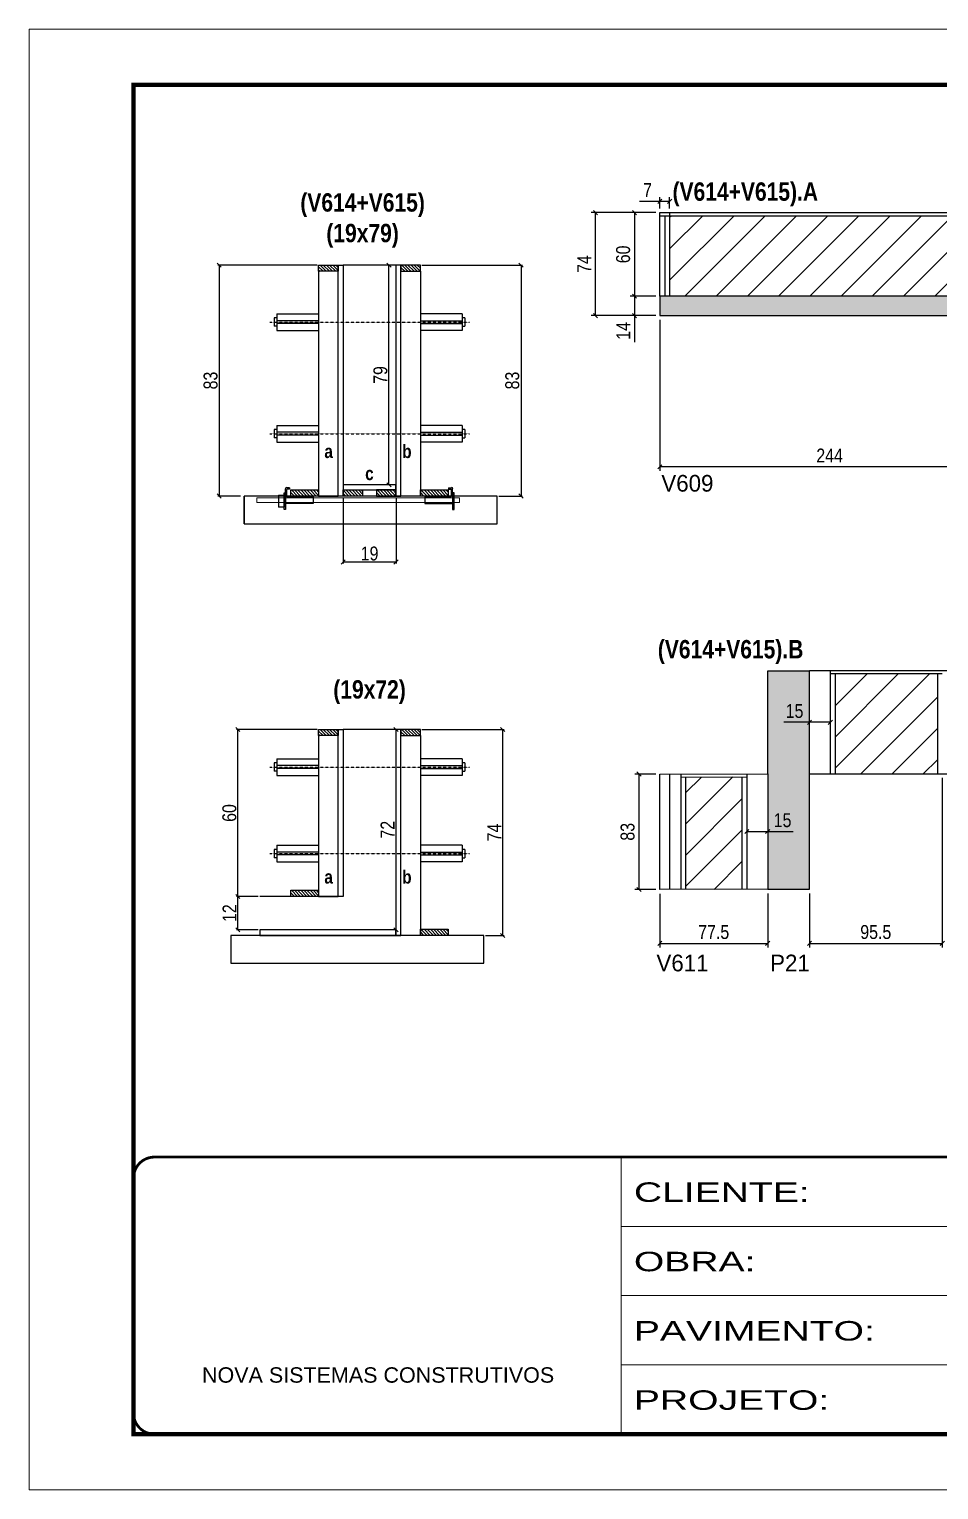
# Model space of a CAD drawing. Extents: x 13154 to 22413, y 1253 to 30260.
# Drawn here: x 17923 to 18577, y 24225 to 25275 of the extents above; entities that cross this region are included whole.
import ezdxf

# ---------------------------------------------------------------- set-up
doc = ezdxf.new("R2010")
doc.units = 0
for name, pattern in [('CONTINUO', [0]), ('DASHED', [0.75, 0.5, -0.25]), ('HIDDEN', [0.375, 0.25, -0.125])]:
    doc.linetypes.add(name, pattern=pattern)
for name, color, linetype in [('5', 5, 'Continuous'), ('barrote', 251, 'Continuous'), ('COTA', 241, 'Continuous'), ('detalhes', 4, 'Continuous'), ('NOMENCLATURA', 7, 'Continuous'), ('Painéis', 200, 'Continuous'), ('presilha', 1, 'Continuous'), ('SARR_2.2x10', 60, 'Continuous'), ('SARR_2.2x7', 40, 'Continuous'), ('SARR_3.5x7', 81, 'Continuous'), ('TENSOR', 3, 'Continuous')]:
    doc.layers.add(name, color=color, linetype=linetype)
for name, color, linetype, lineweight in [('CONCRETO', 251, 'Continuous', 25), ('Folhas', 255, 'Continuous', 9), ('Hachura', 251, 'Continuous', 9), ('SARRAFO DE PRESSAO', 251, 'DASHED', 9), ('SCO-___-LAJ', 2, 'Continuous', 0)]:
    doc.layers.add(name, color=color, linetype=linetype, lineweight=lineweight)
doc.styles.add('ARIAL', font='arial.ttf')
doc.styles.add('COTA TECNICA', font='techl___.ttf', dxfattribs={"height": 10})
doc.styles.add('COTA TECNICA 2X', font='techl___.ttf', dxfattribs={"height": 10})
doc.styles.add('ROMAS860', font='ROMAS860.SHX')
doc.styles.add('TECNICA', font='techb___.ttf', dxfattribs={"height": 10})
doc.styles.add('Tecnologia', font='')
doc.styles.get('Tecnologia').set_extended_font_data('Forgotten Futurist')
doc.dimstyles.new('PAINEL', dxfattribs={"dimtxt": 10, "dimasz": 3, "dimexe": 3, "dimexo": 3, "dimgap": 3, "dimtad": 1, "dimdec": 1, "dimzin": 12, "dimdsep": 46, "dimtxsty": 'COTA TECNICA', "dimblk1": 'OBLIQUE', "dimblk2": 'OBLIQUE', "dimsah": 1, "dimcen": 0.9, "dimclrd": 4, "dimclre": 4, "dimclrt": 240, "dimadec": 1, "dimazin": 3, "dimtfac": 1, "dimtdec": 1, "dimtmove": 0, "dimatfit": 3, "dimfxl": 1, "dimtolj": 1, "dimtzin": 12, "dimarcsym": 0})
doc.dimstyles.new('SECAO', dxfattribs={"dimscale": 0.333333, "dimtxt": 5, "dimasz": 9, "dimexe": 3, "dimexo": 3, "dimgap": 3, "dimtad": 1, "dimdec": 1, "dimlfac": 0.5, "dimzin": 12, "dimdsep": 46, "dimtxsty": 'COTA TECNICA 2X', "dimblk1": 'OBLIQUE', "dimblk2": 'OBLIQUE', "dimsah": 1, "dimcen": 0.9, "dimclrd": 4, "dimclre": 4, "dimclrt": 240, "dimadec": 1, "dimazin": 3, "dimtfac": 1, "dimtdec": 1, "dimtmove": 0, "dimatfit": 3, "dimfxl": 1, "dimtolj": 1, "dimtzin": 12, "dimarcsym": 0})
pattern_1 = [(135, (51384.0899, -98572.916), (-1.122532015, -1.122532015), [])]
pattern_2 = [(50, (-33.61, 0), (5.4655401, -0.47817257), [0.5715, -6.2865]), (355, (-33.61, 0), (-1.0573026, 5.7317054), [0.4572, -5.0292175]), (100.451445, (-33.1546, -0.04), (4.4082374, 5.2535326), [0.4857003, -5.3427073]), (46.1842, (-33.61, 1.524), (8.1323712, -1.2612698), [0.85725, -9.42975]), (96.635558, (-32.932, 1.419), (7.122124, 7.4227837), [0.7285507, -8.0140682]), (351.18415, (-33.61, 1.524), (7.122124, 7.4227837), [0.685799, -7.543792]), (21, (-32.848, 1.143), (4.54843174, -3.06795595), [0.5715, -6.2865]), (326, (-32.848, 1.143), (1.8540609, 5.525639), [0.4572, -5.0292]), (71.451445, (-32.469, 0.8873), (6.4024926, 2.4576831), [0.4857003, -5.3426981]), (37.5, (-33.61, 0), (0.0926581, 2.53665117), [0, -4.96824, 0, -5.1054, 0, -5.04825]), (7.5, (-33.61, 0), (2.00458988, 3.00541724), [0, -2.91084, 0, -4.85394, 0, -1.92405]), (327.5, (-35.3093, 0), (4.06771786, -0.17186232), [0, -1.905, 0, -5.9436, 0, -7.8867]), (317.5, (-36.0713, 0), (4.44387544, 0.76279473), [0, -2.4765, 0, -3.94716, 0, -5.6007])]

# ---------------------------------------------------------------- blocks, each defined once
blk = doc.blocks.new('9999999999')
at = {"color": 30, "linetype": 'CONTINUO'}
for p, q in [((98564.6, 34230.2), (98564.6, 34429.4)), ((98564.6, 34379.6), (99584, 34379.6)), ((98564.6, 34329.8), (99488, 34329.8)), ((98564.6, 34280), (99488, 34280))]:
    blk.add_line(p, q, dxfattribs=at)
at = {"color": 30, "linetype": 'CONTINUO', "const_width": 2}
blk.add_lwpolyline([(99584, 34230.2), (99584, 34414.4, 0.414214), (99569, 34429.4), (98229, 34429.4, 0.414214), (98214, 34414.4), (98214, 34245.2, 0.414214), (98229, 34230.2), (99584, 34230.2)], format="xyb", dxfattribs=at)
at = {"layer": 'Folhas'}
blk.add_lwpolyline([(98139, 34190.2), (99624, 34190.2), (99624, 35240.2), (98139, 35240.2)], close=True, dxfattribs=at)
at = {"layer": 'Folhas', "color": 30, "const_width": 3}
blk.add_lwpolyline([(98214, 34230.2), (99584, 34230.2), (99584, 35200.2), (98214, 35200.2)], close=True, dxfattribs=at)
at = {"color": 7, "linetype": 'Continuous', "ltscale": 5, "style": 'ARIAL'}
blk.add_text('NOVA SISTEMAS CONSTRUTIVOS', height=11.059, dxfattribs=at).set_placement((98263.2, 34267.2))
at = {"layer": 'Folhas', "color": 7, "style": 'Tecnologia', "width": 1.5}
for s, p in [('CLIENTE:', (98573.7, 34397.2)), ('OBRA:', (98573.7, 34347.3)), ('PAVIMENTO:', (98573.7, 34297.5)), ('PROJETO:', (98573.7, 34247.7))]:
    blk.add_text(s, height=14, dxfattribs=at).set_placement(p)
blk = doc.blocks.new('_Oblique')
at = {"color": 0, "linetype": 'ByBlock', "lineweight": -2}
blk.add_line((-0.5, -0.5), (0.5, 0.5), dxfattribs=at)
blk = doc.blocks.new('*D445')
at = {"layer": 'COTA', "color": 4, "lineweight": -2, "transparency": 16777216}
for p, q in [((18148.6, 24938.3), (18148.6, 24890.8)), ((18186.6, 24938.3), (18186.6, 24890.8)), ((18186.6, 24891.8), (18148.6, 24891.8))]:
    blk.add_line(p, q, dxfattribs=at)
at = {"layer": 'Defpoints', "color": 0, "transparency": 16777216}
for p in [(18148.6, 24939.3), (18186.6, 24939.3), (18148.6, 24891.8)]:
    blk.add_point(p, dxfattribs=at)
at = {"layer": 'COTA', "color": 4, "lineweight": -2, "transparency": 16777216, "xscale": 3, "yscale": 3, "zscale": 3, "rotation": 180}
blk.add_blockref('_Oblique', (18148.6, 24891.8), dxfattribs=at)
at = {"layer": 'COTA', "color": 4, "lineweight": -2, "transparency": 16777216, "xscale": 3, "yscale": 3, "zscale": 3}
blk.add_blockref('_Oblique', (18186.6, 24891.8), dxfattribs=at)
at = {"layer": 'COTA', "color": 240, "transparency": 16777216, "insert": (18167.6, 24897.9), "char_height": 10, "attachment_point": 5, "style": 'COTA TECNICA 2X'}
blk.add_mtext('\\A1;19', dxfattribs=at)
blk = doc.blocks.new('PRESILHA METÁLICA 1')
at = {"layer": 'presilha'}
for p, q in [((7.5, 10.6), (7.5, 19.9)), ((12, 21), (8.6, 21)), ((9, 11.6), (9, 18.9)), ((12, 19.5), (9.6, 19.5)), ((12, 21), (12, 19.5)), ((0, 13), (6, 13)), ((0, 13), (0, 0)), ((6, 0), (0, 0)), ((6, 15.5), (7.5, 15.5)), ((6, -2.5), (6, 15.5)), ((6, 13), (6, 0)), ((7.5, 15.5), (7.5, -2.5)), ((37.5, 4.1), (7.5, 4.1)), ((37.5, 11), (9.6, 11)), ((37.5, 11), (37.5, 4.1)), ((7.5, -2.5), (6, -2.5))]:
    blk.add_line(p, q, dxfattribs=at)
for centre, radius, start, end in [((8.6, 19.9), 1.14, 90, 180), ((9.6, 18.9), 0.57, 90, 180), ((9.6, 11.6), 0.57, 180, 270)]:
    blk.add_arc(centre, radius, start, end, dxfattribs=at)
blk = doc.blocks.new('PRESILHA METÁLICA 2')
at = {"layer": 'presilha'}
for p, q in [((-5.2, 23.5), (-5.2, 22)), ((-5.2, 23.5), (-1.9, 23.5)), ((-5.2, 22), (-2.8, 22)), ((-2.2, 14.1), (-2.2, 21.4)), ((0.8, 18), (-0.8, 18)), ((-0.8, 18), (-0.8, 0)), ((-0.8, 14.6), (-0.8, 22.4)), ((0.8, 0), (0.8, 18)), ((-30.8, 13.5), (-30.8, 6.6)), ((-30.8, 13.5), (-2.8, 13.5)), ((-30.8, 6.6), (-0.8, 6.6)), ((-0.8, 0), (0.8, 0))]:
    blk.add_line(p, q, dxfattribs=at)
for centre, radius, start, end in [((-2.8, 21.4), 0.57, 0, 90), ((-1.9, 22.4), 1.14, 0, 90), ((-2.8, 14.1), 0.57, 270, 0)]:
    blk.add_arc(centre, radius, start, end, dxfattribs=at)
blk = doc.blocks.new('*D446')
at = {"layer": 'COTA', "color": 4, "lineweight": -2, "transparency": 16777216}
for p, q in [((18130, 25105.3), (18058.5, 25105.3)), ((18059.5, 25105.3), (18059.5, 24939.3)), ((18074.7, 24939.3), (18058.5, 24939.3))]:
    blk.add_line(p, q, dxfattribs=at)
at = {"layer": 'Defpoints', "color": 0, "transparency": 16777216}
for p in [(18131, 25105.3), (18059.5, 24939.3), (18075.7, 24939.3)]:
    blk.add_point(p, dxfattribs=at)
at = {"layer": 'COTA', "color": 4, "lineweight": -2, "transparency": 16777216, "xscale": 3, "yscale": 3, "zscale": 3}
for p, rotation in [((18059.5, 25105.3), 90), ((18059.5, 24939.3), 270)]:
    blk.add_blockref('_Oblique', p, dxfattribs=dict(at, rotation=rotation))
at = {"layer": 'COTA', "color": 240, "transparency": 16777216, "insert": (18053.3, 25022.3), "char_height": 10, "attachment_point": 5, "rotation": 90, "style": 'COTA TECNICA 2X'}
blk.add_mtext('\\A1;83', dxfattribs=at)
blk = doc.blocks.new('*D447')
at = {"layer": 'COTA', "color": 4, "lineweight": -2, "transparency": 16777216}
for p, q in [((18205.2, 25105.3), (18277.5, 25105.3)), ((18276.5, 25105.3), (18276.5, 24939.3)), ((18260.4, 24939.3), (18277.5, 24939.3))]:
    blk.add_line(p, q, dxfattribs=at)
at = {"layer": 'Defpoints', "color": 0, "transparency": 16777216}
for p in [(18204.2, 25105.3), (18259.4, 24939.3), (18276.5, 24939.3)]:
    blk.add_point(p, dxfattribs=at)
at = {"layer": 'COTA', "color": 4, "lineweight": -2, "transparency": 16777216, "xscale": 3, "yscale": 3, "zscale": 3}
for p, rotation in [((18276.5, 25105.3), 90), ((18276.5, 24939.3), 270)]:
    blk.add_blockref('_Oblique', p, dxfattribs=dict(at, rotation=rotation))
at = {"layer": 'COTA', "color": 240, "transparency": 16777216, "insert": (18270.2, 25022.3), "char_height": 10, "attachment_point": 5, "rotation": 90, "style": 'COTA TECNICA 2X'}
blk.add_mtext('\\A1;83', dxfattribs=at)
blk = doc.blocks.new('*D449')
at = {"layer": 'COTA', "color": 4, "lineweight": -2, "transparency": 16777216}
for p, q in [((18185.6, 25105.3), (18180.5, 25105.3)), ((18181.5, 24947.3), (18181.5, 25105.3)), ((18185.6, 24947.3), (18180.5, 24947.3))]:
    blk.add_line(p, q, dxfattribs=at)
at = {"layer": 'Defpoints', "color": 0, "transparency": 16777216}
for p in [(18181.5, 25105.3), (18186.6, 25105.3), (18186.6, 24947.3)]:
    blk.add_point(p, dxfattribs=at)
at = {"layer": 'COTA', "color": 4, "lineweight": -2, "transparency": 16777216, "xscale": 3, "yscale": 3, "zscale": 3}
for p, rotation in [((18181.5, 25105.3), 90), ((18181.5, 24947.3), 270)]:
    blk.add_blockref('_Oblique', p, dxfattribs=dict(at, rotation=rotation))
at = {"layer": 'COTA', "color": 240, "transparency": 16777216, "insert": (18175.4, 25026.3), "char_height": 10, "attachment_point": 5, "rotation": 90, "style": 'COTA TECNICA 2X'}
blk.add_mtext('\\A1;79', dxfattribs=at)
blk = doc.blocks.new('*D452')
at = {"layer": 'COTA', "color": 4, "linetype": 'ByBlock', "lineweight": -2, "transparency": 16777216}
for p, q in [((18376.3, 24653.4), (18376.3, 24614.7)), ((18453.8, 24653.6), (18453.8, 24614.7)), ((18376.3, 24617.7), (18453.8, 24617.7))]:
    blk.add_line(p, q, dxfattribs=at)
at = {"layer": 'Defpoints', "color": 0, "linetype": 'ByBlock', "transparency": 16777216}
for p in [(18376.3, 24656.4), (18453.8, 24656.6), (18453.8, 24617.7)]:
    blk.add_point(p, dxfattribs=at)
at = {"layer": 'COTA', "color": 4, "linetype": 'ByBlock', "lineweight": -2, "transparency": 16777216, "xscale": 3, "yscale": 3, "zscale": 3, "rotation": 180}
blk.add_blockref('_Oblique', (18376.3, 24617.7), dxfattribs=at)
at = {"layer": 'COTA', "color": 4, "linetype": 'ByBlock', "lineweight": -2, "transparency": 16777216, "xscale": 3, "yscale": 3, "zscale": 3}
blk.add_blockref('_Oblique', (18453.8, 24617.7), dxfattribs=at)
at = {"layer": 'COTA', "color": 240, "linetype": 'ByBlock', "transparency": 16777216, "insert": (18415, 24625.8), "char_height": 10, "attachment_point": 5, "style": 'COTA TECNICA'}
blk.add_mtext('\\A1;77.5', dxfattribs=at)
blk = doc.blocks.new('*D453')
at = {"layer": 'COTA', "color": 4, "lineweight": -2, "transparency": 16777216}
for p, q in [((18087.6, 24651.4), (18071.9, 24651.4)), ((18072.9, 24627.4), (18072.9, 24651.4)), ((18087.6, 24627.4), (18071.9, 24627.4))]:
    blk.add_line(p, q, dxfattribs=at)
at = {"layer": 'Defpoints', "color": 0, "transparency": 16777216}
for p in [(18072.9, 24651.4), (18088.6, 24651.4), (18088.6, 24627.4)]:
    blk.add_point(p, dxfattribs=at)
at = {"layer": 'COTA', "color": 4, "lineweight": -2, "transparency": 16777216, "xscale": 3, "yscale": 3, "zscale": 3}
for p, rotation in [((18072.9, 24651.4), 90), ((18072.9, 24627.4), 270)]:
    blk.add_blockref('_Oblique', p, dxfattribs=dict(at, rotation=rotation))
at = {"layer": 'COTA', "color": 240, "transparency": 16777216, "insert": (18066.9, 24639.4), "char_height": 10, "attachment_point": 5, "rotation": 90, "style": 'COTA TECNICA 2X'}
blk.add_mtext('\\A1;12', dxfattribs=at)
blk = doc.blocks.new('*D454')
at = {"layer": 'COTA', "color": 4, "lineweight": -2, "transparency": 16777216}
for p, q in [((18130, 24771.4), (18071.9, 24771.4)), ((18072.9, 24651.4), (18072.9, 24771.4)), ((18087.6, 24651.4), (18071.9, 24651.4))]:
    blk.add_line(p, q, dxfattribs=at)
at = {"layer": 'Defpoints', "color": 0, "transparency": 16777216}
for p in [(18072.9, 24771.4), (18131, 24771.4), (18088.6, 24651.4)]:
    blk.add_point(p, dxfattribs=at)
at = {"layer": 'COTA', "color": 4, "lineweight": -2, "transparency": 16777216, "xscale": 3, "yscale": 3, "zscale": 3}
for p, rotation in [((18072.9, 24771.4), 90), ((18072.9, 24651.4), 270)]:
    blk.add_blockref('_Oblique', p, dxfattribs=dict(at, rotation=rotation))
at = {"layer": 'COTA', "color": 240, "transparency": 16777216, "insert": (18066.8, 24711.4), "char_height": 10, "attachment_point": 5, "rotation": 90, "style": 'COTA TECNICA 2X'}
blk.add_mtext('\\A1;60', dxfattribs=at)
blk = doc.blocks.new('*D455')
at = {"layer": 'COTA', "color": 4, "lineweight": -2, "transparency": 16777216}
for p, q in [((18205.2, 24771.4), (18264.3, 24771.4)), ((18263.3, 24623.4), (18263.3, 24771.4)), ((18250.8, 24623.4), (18264.3, 24623.4))]:
    blk.add_line(p, q, dxfattribs=at)
at = {"layer": 'Defpoints', "color": 0, "transparency": 16777216}
for p in [(18204.2, 24771.4), (18263.3, 24771.4), (18249.8, 24623.4)]:
    blk.add_point(p, dxfattribs=at)
at = {"layer": 'COTA', "color": 4, "lineweight": -2, "transparency": 16777216, "xscale": 3, "yscale": 3, "zscale": 3}
for p, rotation in [((18263.3, 24771.4), 90), ((18263.3, 24623.4), 270)]:
    blk.add_blockref('_Oblique', p, dxfattribs=dict(at, rotation=rotation))
at = {"layer": 'COTA', "color": 240, "transparency": 16777216, "insert": (18257.2, 24697.4), "char_height": 10, "attachment_point": 5, "rotation": 90, "style": 'COTA TECNICA 2X'}
blk.add_mtext('\\A1;74', dxfattribs=at)
blk = doc.blocks.new('*D456')
at = {"layer": 'COTA', "color": 4, "linetype": 'ByBlock', "lineweight": -2, "transparency": 16777216}
for p, q in [((18620.3, 25080), (18620.3, 24957.3)), ((18376.3, 25066), (18376.3, 24957.3)), ((18620.3, 24960.3), (18376.3, 24960.3))]:
    blk.add_line(p, q, dxfattribs=at)
at = {"layer": 'Defpoints', "color": 0, "linetype": 'ByBlock', "transparency": 16777216}
for p in [(18620.3, 25083), (18376.3, 25069), (18376.3, 24960.3)]:
    blk.add_point(p, dxfattribs=at)
at = {"layer": 'COTA', "color": 4, "linetype": 'ByBlock', "lineweight": -2, "transparency": 16777216, "xscale": 3, "yscale": 3, "zscale": 3, "rotation": 180}
blk.add_blockref('_Oblique', (18376.3, 24960.3), dxfattribs=at)
at = {"layer": 'COTA', "color": 4, "linetype": 'ByBlock', "lineweight": -2, "transparency": 16777216, "xscale": 3, "yscale": 3, "zscale": 3}
blk.add_blockref('_Oblique', (18620.3, 24960.3), dxfattribs=at)
at = {"layer": 'COTA', "color": 240, "linetype": 'ByBlock', "transparency": 16777216, "insert": (18498.3, 24968.4), "char_height": 10, "attachment_point": 5, "style": 'COTA TECNICA'}
blk.add_mtext('\\A1;244', dxfattribs=at)
blk = doc.blocks.new('*D458')
at = {"layer": 'COTA', "color": 4, "lineweight": -2, "transparency": 16777216}
for p, q in [((18373.3, 25143), (18355, 25143)), ((18358, 25143), (18358, 25083)), ((18373.3, 25083), (18355, 25083))]:
    blk.add_line(p, q, dxfattribs=at)
at = {"layer": 'Defpoints', "color": 0, "transparency": 16777216}
for p in [(18376.3, 25143), (18358, 25083), (18376.3, 25083)]:
    blk.add_point(p, dxfattribs=at)
at = {"layer": 'COTA', "color": 4, "lineweight": -2, "transparency": 16777216, "xscale": 3, "yscale": 3, "zscale": 3}
for p, rotation in [((18358, 25143), 90), ((18358, 25083), 270)]:
    blk.add_blockref('_Oblique', p, dxfattribs=dict(at, rotation=rotation))
at = {"layer": 'COTA', "color": 240, "transparency": 16777216, "insert": (18349.9, 25113), "char_height": 10, "attachment_point": 5, "rotation": 90, "style": 'COTA TECNICA'}
blk.add_mtext('\\A1;60', dxfattribs=at)
blk = doc.blocks.new('*D459')
at = {"layer": 'COTA', "color": 4, "lineweight": -2, "transparency": 16777216}
for p, q in [((18373.3, 25083), (18355, 25083)), ((18358, 25083), (18358, 25069)), ((18373.3, 25069), (18355, 25069)), ((18358, 25069), (18358, 25049.9))]:
    blk.add_line(p, q, dxfattribs=at)
at = {"layer": 'Defpoints', "color": 0, "transparency": 16777216}
for p in [(18376.3, 25083), (18358, 25069), (18376.3, 25069)]:
    blk.add_point(p, dxfattribs=at)
at = {"layer": 'COTA', "color": 4, "lineweight": -2, "transparency": 16777216, "xscale": 3, "yscale": 3, "zscale": 3}
for p, rotation in [((18358, 25083), 90), ((18358, 25069), 270)]:
    blk.add_blockref('_Oblique', p, dxfattribs=dict(at, rotation=rotation))
at = {"layer": 'COTA', "color": 240, "transparency": 16777216, "insert": (18350, 25058), "char_height": 10, "attachment_point": 5, "rotation": 90, "style": 'COTA TECNICA'}
blk.add_mtext('\\A1;14', dxfattribs=at)
blk = doc.blocks.new('*D460')
at = {"layer": 'COTA', "color": 4, "lineweight": -2, "transparency": 16777216}
for p, q in [((18376.3, 25151.1), (18361.6, 25151.1)), ((18376.3, 25146), (18376.3, 25154.1)), ((18383.3, 25151.1), (18376.3, 25151.1)), ((18383.3, 25146), (18383.3, 25154.1))]:
    blk.add_line(p, q, dxfattribs=at)
at = {"layer": 'Defpoints', "color": 0, "transparency": 16777216}
for p in [(18376.3, 25151.1), (18376.3, 25143), (18383.3, 25143)]:
    blk.add_point(p, dxfattribs=at)
at = {"layer": 'COTA', "color": 4, "lineweight": -2, "transparency": 16777216, "xscale": 3, "yscale": 3, "zscale": 3, "rotation": 180}
blk.add_blockref('_Oblique', (18376.3, 25151.1), dxfattribs=at)
at = {"layer": 'COTA', "color": 4, "lineweight": -2, "transparency": 16777216, "xscale": 3, "yscale": 3, "zscale": 3}
blk.add_blockref('_Oblique', (18383.3, 25151.1), dxfattribs=at)
at = {"layer": 'COTA', "color": 240, "transparency": 16777216, "insert": (18367.4, 25159.2), "char_height": 10, "attachment_point": 5, "style": 'COTA TECNICA'}
blk.add_mtext('\\A1;7', dxfattribs=at)
blk = doc.blocks.new('*D463')
at = {"layer": 'COTA', "color": 4, "lineweight": -2, "transparency": 16777216}
for p, q in [((18483.8, 24776.6), (18465.4, 24776.6)), ((18498.8, 24776.6), (18483.8, 24776.6))]:
    blk.add_line(p, q, dxfattribs=at)
at = {"layer": 'Defpoints', "color": 0, "transparency": 16777216}
for p in [(18483.8, 24776.6), (18483.8, 24776.6), (18498.8, 24776.6)]:
    blk.add_point(p, dxfattribs=at)
at = {"layer": 'COTA', "color": 4, "lineweight": -2, "transparency": 16777216, "xscale": 3, "yscale": 3, "zscale": 3, "rotation": 180}
blk.add_blockref('_Oblique', (18483.8, 24776.6), dxfattribs=at)
at = {"layer": 'COTA', "color": 4, "lineweight": -2, "transparency": 16777216, "xscale": 3, "yscale": 3, "zscale": 3}
blk.add_blockref('_Oblique', (18498.8, 24776.6), dxfattribs=at)
at = {"layer": 'COTA', "color": 240, "transparency": 16777216, "insert": (18473.1, 24784.7), "char_height": 10, "attachment_point": 5, "style": 'COTA TECNICA'}
blk.add_mtext('\\A1;15', dxfattribs=at)
blk = doc.blocks.new('*D465')
at = {"layer": 'COTA', "color": 4, "lineweight": -2, "transparency": 16777216}
for p, q in [((18579.3, 24736.6), (18579.3, 24614.7)), ((18483.8, 24653.6), (18483.8, 24614.7)), ((18483.8, 24617.7), (18579.3, 24617.7))]:
    blk.add_line(p, q, dxfattribs=at)
at = {"layer": 'Defpoints', "color": 0, "transparency": 16777216}
for p in [(18579.3, 24739.6), (18483.8, 24656.6), (18579.3, 24617.7)]:
    blk.add_point(p, dxfattribs=at)
at = {"layer": 'COTA', "color": 4, "lineweight": -2, "transparency": 16777216, "xscale": 3, "yscale": 3, "zscale": 3, "rotation": 180}
blk.add_blockref('_Oblique', (18483.8, 24617.7), dxfattribs=at)
at = {"layer": 'COTA', "color": 4, "lineweight": -2, "transparency": 16777216, "xscale": 3, "yscale": 3, "zscale": 3}
blk.add_blockref('_Oblique', (18579.3, 24617.7), dxfattribs=at)
at = {"layer": 'COTA', "color": 240, "transparency": 16777216, "insert": (18531.5, 24625.8), "char_height": 10, "attachment_point": 5, "style": 'COTA TECNICA'}
blk.add_mtext('\\A1;95.5', dxfattribs=at)
blk = doc.blocks.new('*D473')
at = {"layer": 'COTA', "color": 4, "lineweight": -2, "transparency": 16777216}
blk.add_line((18186.6, 24627.4), (18186.6, 24771.4), dxfattribs=at)
at = {"layer": 'Defpoints', "color": 0, "transparency": 16777216}
for p in [(18186.6, 24771.4), (18186.6, 24771.4), (18186.6, 24627.4)]:
    blk.add_point(p, dxfattribs=at)
at = {"layer": 'COTA', "color": 4, "lineweight": -2, "transparency": 16777216, "xscale": 3, "yscale": 3, "zscale": 3}
for p, rotation in [((18186.6, 24771.4), 90), ((18186.6, 24627.4), 270)]:
    blk.add_blockref('_Oblique', p, dxfattribs=dict(at, rotation=rotation))
at = {"layer": 'COTA', "color": 240, "transparency": 16777216, "insert": (18180.5, 24699.4), "char_height": 10, "attachment_point": 5, "rotation": 90, "style": 'COTA TECNICA 2X'}
blk.add_mtext('\\A1;72', dxfattribs=at)
blk = doc.blocks.new('*D475')
at = {"layer": 'COTA', "color": 4, "lineweight": -2, "transparency": 16777216}
for p, q in [((18438.8, 24698.1), (18453.8, 24698.1)), ((18453.8, 24698.1), (18472.2, 24698.1))]:
    blk.add_line(p, q, dxfattribs=at)
at = {"layer": 'Defpoints', "color": 0, "transparency": 16777216}
for p in [(18438.8, 24698.1), (18453.8, 24698.1), (18453.8, 24698.1)]:
    blk.add_point(p, dxfattribs=at)
at = {"layer": 'COTA', "color": 4, "lineweight": -2, "transparency": 16777216, "xscale": 3, "yscale": 3, "zscale": 3, "rotation": 180}
blk.add_blockref('_Oblique', (18438.8, 24698.1), dxfattribs=at)
at = {"layer": 'COTA', "color": 4, "lineweight": -2, "transparency": 16777216, "xscale": 3, "yscale": 3, "zscale": 3}
blk.add_blockref('_Oblique', (18453.8, 24698.1), dxfattribs=at)
at = {"layer": 'COTA', "color": 240, "transparency": 16777216, "insert": (18464.5, 24706.2), "char_height": 10, "attachment_point": 5, "style": 'COTA TECNICA'}
blk.add_mtext('\\A1;15', dxfattribs=at)
blk = doc.blocks.new('*D478')
at = {"layer": 'COTA', "color": 4, "lineweight": -2, "transparency": 16777216}
for p, q in [((18373.3, 25143), (18327, 25143)), ((18330, 25069), (18330, 25143)), ((18373.3, 25069), (18327, 25069))]:
    blk.add_line(p, q, dxfattribs=at)
at = {"layer": 'Defpoints', "color": 0, "transparency": 16777216}
for p in [(18330, 25143), (18376.3, 25143), (18376.3, 25069)]:
    blk.add_point(p, dxfattribs=at)
at = {"layer": 'COTA', "color": 4, "lineweight": -2, "transparency": 16777216, "xscale": 3, "yscale": 3, "zscale": 3}
for p, rotation in [((18330, 25143), 90), ((18330, 25069), 270)]:
    blk.add_blockref('_Oblique', p, dxfattribs=dict(at, rotation=rotation))
at = {"layer": 'COTA', "color": 240, "transparency": 16777216, "insert": (18321.9, 25106), "char_height": 10, "attachment_point": 5, "rotation": 90, "style": 'COTA TECNICA'}
blk.add_mtext('\\A1;74', dxfattribs=at)
blk = doc.blocks.new('*D479')
at = {"layer": 'COTA', "color": 4, "lineweight": -2, "transparency": 16777216}
for p, q in [((18373.3, 24739.4), (18358.3, 24739.4)), ((18361.3, 24656.4), (18361.3, 24739.4)), ((18373.3, 24656.4), (18358.3, 24656.4))]:
    blk.add_line(p, q, dxfattribs=at)
at = {"layer": 'Defpoints', "color": 0, "transparency": 16777216}
for p in [(18361.3, 24739.4), (18376.3, 24739.4), (18376.3, 24656.4)]:
    blk.add_point(p, dxfattribs=at)
at = {"layer": 'COTA', "color": 4, "lineweight": -2, "transparency": 16777216, "xscale": 3, "yscale": 3, "zscale": 3}
for p, rotation in [((18361.3, 24739.4), 90), ((18361.3, 24656.4), 270)]:
    blk.add_blockref('_Oblique', p, dxfattribs=dict(at, rotation=rotation))
at = {"layer": 'COTA', "color": 240, "transparency": 16777216, "insert": (18353.1, 24697.9), "char_height": 10, "attachment_point": 5, "rotation": 90, "style": 'COTA TECNICA'}
blk.add_mtext('\\A1;83', dxfattribs=at)

msp = doc.modelspace()

# ---------------------------------------------------------------- hatches: boundary and pattern name
at = {"layer": 'COTA'}
h = msp.add_hatch(dxfattribs=at)
h.set_pattern_fill('AR-CONC', color=256, scale=0.03)
h.set_pattern_definition(pattern_2)
h.paths.add_polyline_path([(19008.29, 25083.03), (18376.29, 25083.03), (18376.29, 25069.03), (19008.29, 25069.03), (19008.29, 25000.03), (19038.29, 25000.03), (19038.29, 25083.03), (19038.29, 25143.03), (19008.29, 25143.03)])
h = msp.add_hatch(dxfattribs=at)
h.set_pattern_fill('AR-CONC', color=256, scale=0.03)
h.set_pattern_definition(pattern_2)
h.paths.add_polyline_path([(18453.8, 24739.6), (18453.8, 24656.6), (18483.8, 24656.6), (18483.8, 24739.6), (18483.8, 24813.6), (18453.8, 24813.6)])
at = {"layer": 'Hachura', "linetype": 'ByBlock'}
h = msp.add_hatch(dxfattribs=at)
h.set_pattern_fill('ANSI31', color=256, scale=5)
h.set_pattern_definition([(45, (3004.416, 1431.348), (-11.22532, 11.22532), [])])
h.paths.add_polyline_path([(18383.29, 25140.83), (18383.29, 25083.03), (18616.79, 25083.03), (18616.79, 25140.83)])
h.paths.add_polyline_path([(18623.79, 25140.83), (18623.79, 25083.03), (18860.79, 25083.03), (18860.79, 25140.83)])
h.paths.add_polyline_path([(18867.79, 25083.03), (18989.79, 25083.03), (18989.79, 25140.83), (18867.79, 25140.83)])
h = msp.add_hatch(dxfattribs=at)
h.set_pattern_fill('ANSI31', color=256, scale=5)
h.paths.add_polyline_path([(18435.3, 24737.39), (18394.79, 24737.24), (18394.79, 24656.47), (18435.3, 24656.56)])
h.paths.add_polyline_path([(18575.8, 24811.4), (18502.3, 24811.4), (18502.3, 24739.6), (18575.8, 24739.6)])
at = {"layer": 'SARR_2.2x10'}
h = msp.add_hatch(dxfattribs=at)
h.set_pattern_fill('ANSI31', color=256, scale=0.5, angle=90)
h.set_pattern_definition([(135, (51304.4899, -98572.916), (-1.122532015, -1.122532015), [])])
h.paths.add_polyline_path([(18110.95, 24943.65), (18110.95, 24939.25), (18130.95, 24939.25), (18130.95, 24943.65)])
h = msp.add_hatch(dxfattribs=at)
h.set_pattern_fill('ANSI31', color=256, scale=0.5, angle=90)
h.set_pattern_definition([(135, (51397.6899, -98572.916), (-1.122532015, -1.122532015), [])])
h.paths.add_polyline_path([(18204.15, 24943.65), (18204.15, 24939.25), (18224.15, 24939.25), (18224.15, 24943.65)])
h = msp.add_hatch(dxfattribs=at)
h.set_pattern_fill('ANSI31', color=256, scale=0.5, angle=90)
h.set_pattern_definition([(135, (51304.4899, -98860.7393), (-1.122532015, -1.122532015), [])])
h.paths.add_polyline_path([(18110.95, 24655.83), (18110.95, 24651.43), (18130.95, 24651.43), (18130.95, 24655.83)])
h = msp.add_hatch(dxfattribs=at)
h.set_pattern_fill('ANSI31', color=256, scale=0.5, angle=90)
h.set_pattern_definition([(135, (51397.6899, -98888.7393), (-1.122532015, -1.122532015), [])])
h.paths.add_polyline_path([(18204.15, 24627.83), (18204.15, 24623.43), (18224.15, 24623.43), (18224.15, 24627.83)])
at = {"layer": 'SARR_2.2x7'}
h = msp.add_hatch(dxfattribs=at)
h.set_pattern_fill('ANSI31', color=256, scale=0.5, angle=90)
h.set_pattern_definition([(135, (51318.4899, -98411.316), (-1.122532015, -1.122532015), [])])
h.paths.add_polyline_path([(18144.95, 25105.25), (18144.95, 25100.85), (18130.95, 25100.85), (18130.95, 25105.25)])
h = msp.add_hatch(dxfattribs=at)
h.set_pattern_fill('ANSI31', color=256, scale=0.5, angle=90)
h.set_pattern_definition([(135, (51298.4899, -98411.316), (-1.122532015, -1.122532015), [])])
h.paths.add_polyline_path([(18190.15, 25105.25), (18190.15, 25100.85), (18204.15, 25100.85), (18204.15, 25105.25)])
h = msp.add_hatch(dxfattribs=at)
h.set_pattern_fill('ANSI31', color=256, scale=0.5, angle=90)
h.set_pattern_definition(pattern_1)
h.paths.add_polyline_path([(18162.55, 24939.25), (18162.55, 24943.65), (18148.55, 24943.65), (18148.55, 24939.25)])
h = msp.add_hatch(dxfattribs=at)
h.set_pattern_fill('ANSI31', color=256, scale=0.5, angle=90)
h.set_pattern_definition(pattern_1)
h.paths.add_polyline_path([(18172.55, 24943.65), (18172.55, 24939.25), (18186.55, 24939.25), (18186.55, 24943.65)])
h = msp.add_hatch(dxfattribs=at)
h.set_pattern_fill('ANSI31', color=256, scale=0.5, angle=90)
h.set_pattern_definition([(135, (51318.4899, -98745.1393), (-1.122532015, -1.122532015), [])])
h.paths.add_polyline_path([(18144.95, 24771.43), (18144.95, 24767.03), (18130.95, 24767.03), (18130.95, 24771.43)])
h = msp.add_hatch(dxfattribs=at)
h.set_pattern_fill('ANSI31', color=256, scale=0.5, angle=90)
h.set_pattern_definition([(135, (51298.4899, -98745.1393), (-1.122532015, -1.122532015), [])])
h.paths.add_polyline_path([(18190.15, 24771.43), (18190.15, 24767.03), (18204.15, 24767.03), (18204.15, 24771.43)])

# ---------------------------------------------------------------- linework, layer by layer
at = {"ltscale": 3}
for p, q in [((18098.95, 25067.33), (18098.95, 25061.33)), ((18100.95, 25067.33), (18098.95, 25067.33)), ((18100.95, 25070.33), (18100.95, 25058.33)), ((18100.95, 25070.33), (18130.95, 25070.33)), ((18130.95, 25065.33), (18100.95, 25065.33)), ((18234.15, 25070.33), (18204.15, 25070.33)), ((18204.15, 25065.33), (18234.15, 25065.33)), ((18234.15, 25070.33), (18234.15, 25058.33)), ((18236.15, 25067.33), (18234.15, 25067.33)), ((18236.15, 25067.33), (18236.15, 25061.33)), ((18100.95, 25061.33), (18098.95, 25061.33)), ((18130.95, 25063.33), (18100.95, 25063.33)), ((18100.95, 25058.33), (18130.95, 25058.33)), ((18204.15, 25063.33), (18234.15, 25063.33)), ((18234.15, 25058.33), (18204.15, 25058.33)), ((18234.15, 25061.33), (18236.15, 25061.33)), ((18100.95, 24990.1), (18100.95, 24978.1)), ((18100.95, 24990.1), (18130.95, 24990.1)), ((18234.15, 24990.1), (18204.15, 24990.1)), ((18234.15, 24990.1), (18234.15, 24978.1)), ((18098.95, 24987.1), (18098.95, 24981.1)), ((18100.95, 24987.1), (18098.95, 24987.1)), ((18100.95, 24981.1), (18098.95, 24981.1)), ((18130.95, 24985.1), (18100.95, 24985.1)), ((18130.95, 24983.1), (18100.95, 24983.1)), ((18204.15, 24985.1), (18234.15, 24985.1)), ((18204.15, 24983.1), (18234.15, 24983.1)), ((18236.15, 24987.1), (18234.15, 24987.1)), ((18234.15, 24981.1), (18236.15, 24981.1)), ((18236.15, 24987.1), (18236.15, 24981.1)), ((18100.95, 24978.1), (18130.95, 24978.1)), ((18234.15, 24978.1), (18204.15, 24978.1)), ((18100.95, 24750.47), (18100.95, 24738.47)), ((18100.95, 24750.47), (18130.95, 24750.47)), ((18234.15, 24750.47), (18204.15, 24750.47)), ((18234.15, 24750.47), (18234.15, 24738.47)), ((18098.95, 24747.47), (18098.95, 24741.47)), ((18100.95, 24747.47), (18098.95, 24747.47)), ((18100.95, 24741.47), (18098.95, 24741.47)), ((18130.95, 24745.47), (18100.95, 24745.47)), ((18130.95, 24743.47), (18100.95, 24743.47)), ((18100.95, 24738.47), (18130.95, 24738.47)), ((18204.15, 24745.47), (18234.15, 24745.47)), ((18204.15, 24743.47), (18234.15, 24743.47)), ((18234.15, 24738.47), (18204.15, 24738.47)), ((18236.15, 24747.47), (18234.15, 24747.47)), ((18234.15, 24741.47), (18236.15, 24741.47)), ((18236.15, 24747.47), (18236.15, 24741.47)), ((18100.95, 24688.24), (18100.95, 24676.24)), ((18100.95, 24688.24), (18130.95, 24688.24)), ((18234.15, 24688.24), (18204.15, 24688.24)), ((18234.15, 24688.24), (18234.15, 24676.24)), ((18098.95, 24685.24), (18098.95, 24679.24)), ((18100.95, 24685.24), (18098.95, 24685.24)), ((18100.95, 24679.24), (18098.95, 24679.24)), ((18130.95, 24683.24), (18100.95, 24683.24)), ((18130.95, 24681.24), (18100.95, 24681.24)), ((18100.95, 24676.24), (18130.95, 24676.24)), ((18204.15, 24683.24), (18234.15, 24683.24)), ((18204.15, 24681.24), (18234.15, 24681.24)), ((18234.15, 24676.24), (18204.15, 24676.24)), ((18236.15, 24685.24), (18234.15, 24685.24)), ((18234.15, 24679.24), (18236.15, 24679.24)), ((18236.15, 24685.24), (18236.15, 24679.24))]:
    msp.add_line(p, q, dxfattribs=at)
at = {"layer": 'barrote'}
for points in [[(18077.5, 24919.25), (18259.41, 24919.25), (18259.41, 24939.25), (18077.5, 24939.25)], [(18067.9, 24603.43), (18249.82, 24603.43), (18249.82, 24623.43), (18067.9, 24623.43)]]:
    msp.add_lwpolyline(points, close=True, dxfattribs=at)
at = {"layer": 'CONCRETO', "linetype": 'Continuous'}
for p, q in [((18186.55, 25105.25), (18148.55, 25105.25)), ((18186.55, 24771.43), (18148.55, 24771.43)), ((18148.55, 24771.43), (18148.55, 24651.43)), ((18186.55, 24771.43), (18186.55, 24627.43)), ((18148.55, 24651.43), (18088.63, 24651.43)), ((18186.55, 24627.43), (18088.63, 24627.43))]:
    msp.add_line(p, q, dxfattribs=at)
at = {"layer": 'COTA'}
for p, q in [((18376.29, 25083.03), (18376.29, 25069.03)), ((18376.29, 25069.03), (19008.29, 25069.03)), ((18453.8, 24739.6), (18453.8, 24813.6)), ((18453.8, 24813.6), (18483.8, 24813.6)), ((18483.8, 24656.6), (18483.8, 24739.6)), ((18453.8, 24656.6), (18483.8, 24656.6))]:
    msp.add_line(p, q, dxfattribs=at)
at = {"layer": 'detalhes', "color": 250}
msp.add_line((18077.5, 24919.25), (18077.5, 24939.25), dxfattribs=at)
at = {"layer": 'Painéis', "linetype": 'Continuous'}
for p, q in [((18376.29, 25083.03), (18376.29, 25143.03)), ((18376.29, 25143.03), (19008.29, 25143.03)), ((19008.29, 25083.03), (18376.29, 25083.03)), ((19115.8, 24813.6), (18483.8, 24813.6)), ((18483.8, 24739.6), (18483.8, 24813.6)), ((18376.29, 24739.43), (18453.8, 24739.6)), ((18376.29, 24656.43), (18376.29, 24739.43)), ((18453.8, 24739.6), (18453.8, 24656.6)), ((18483.8, 24739.6), (18909.3, 24739.6)), ((18453.8, 24656.6), (18376.29, 24656.43))]:
    msp.add_line(p, q, dxfattribs=at)
for points in [[(18144.95, 24939.25), (18144.95, 25105.25), (18148.55, 25105.25), (18148.55, 24939.25)], [(18190.15, 24939.25), (18190.15, 25105.25), (18186.55, 25105.25), (18186.55, 24939.25)], [(18186.55, 24947.25), (18148.55, 24947.25), (18148.55, 24943.65), (18186.55, 24943.65)], [(18144.95, 24651.43), (18144.95, 24771.43), (18148.55, 24771.43), (18148.55, 24651.43)], [(18190.15, 24623.43), (18190.15, 24771.43), (18186.55, 24771.43), (18186.55, 24623.43)], [(18088.63, 24623.43), (18186.55, 24623.43), (18186.55, 24627.43), (18088.63, 24627.43)]]:
    msp.add_lwpolyline(points, close=True, dxfattribs=at)
at = {"layer": 'SARR_2.2x10'}
for points in [[(18110.95, 24943.65), (18130.95, 24943.65), (18130.95, 24939.25), (18110.95, 24939.25)], [(18204.15, 24943.65), (18224.15, 24943.65), (18224.15, 24939.25), (18204.15, 24939.25)], [(18110.95, 24655.83), (18130.95, 24655.83), (18130.95, 24651.43), (18110.95, 24651.43)], [(18204.15, 24627.83), (18224.15, 24627.83), (18224.15, 24623.43), (18204.15, 24623.43)]]:
    msp.add_lwpolyline(points, close=True, dxfattribs=at)
at = {"layer": 'SARR_2.2x7', "linetype": 'Continuous'}
for p, q in [((18376.29, 25140.83), (18620.29, 25140.83)), ((18579.3, 24811.4), (18498.8, 24811.4)), ((18383.29, 24739.43), (18383.29, 24656.43)), ((18391.29, 24737.23), (18438.8, 24737.4))]:
    msp.add_line(p, q, dxfattribs=at)
at = {"layer": 'SARR_2.2x7', "linetype": 'HIDDEN'}
msp.add_line((18383.29, 25143.03), (18383.29, 25083.03), dxfattribs=at)
at = {"layer": 'SARR_2.2x7', "elevation": 0}
for points in [[(18130.95, 25105.25), (18144.95, 25105.25), (18144.95, 25100.85), (18130.95, 25100.85)], [(18204.15, 25105.25), (18190.15, 25105.25), (18190.15, 25100.85), (18204.15, 25100.85)], [(18130.95, 24771.43), (18144.95, 24771.43), (18144.95, 24767.03), (18130.95, 24767.03)], [(18204.15, 24771.43), (18190.15, 24771.43), (18190.15, 24767.03), (18204.15, 24767.03)]]:
    msp.add_lwpolyline(points, close=True, dxfattribs=at)
at = {"layer": 'SARR_2.2x7'}
for points in [[(18148.55, 24943.65), (18162.55, 24943.65), (18162.55, 24939.25), (18148.55, 24939.25)], [(18186.55, 24943.65), (18172.55, 24943.65), (18172.55, 24939.25), (18186.55, 24939.25)]]:
    msp.add_lwpolyline(points, close=True, dxfattribs=at)
at = {"layer": 'SARR_3.5x7'}
for p, q in [((18379.79, 25140.83), (18379.79, 25083.03)), ((18498.8, 24813.6), (18498.8, 24739.6)), ((18502.3, 24811.4), (18502.3, 24739.6)), ((18575.8, 24811.4), (18575.8, 24739.6)), ((18391.29, 24739.43), (18391.29, 24656.43)), ((18438.8, 24739.6), (18438.8, 24656.6)), ((18394.79, 24737.23), (18394.79, 24656.43)), ((18435.3, 24737.4), (18435.3, 24656.6))]:
    msp.add_line(p, q, dxfattribs=at)
for points in [[(18144.95, 25100.85), (18130.95, 25100.85), (18130.95, 24939.25), (18144.95, 24939.25)], [(18190.15, 25100.85), (18204.15, 25100.85), (18204.15, 24939.25), (18190.15, 24939.25)], [(18144.95, 24767.03), (18130.95, 24767.03), (18130.95, 24651.43), (18144.95, 24651.43)], [(18190.15, 24767.03), (18204.15, 24767.03), (18204.15, 24623.43), (18190.15, 24623.43)]]:
    msp.add_lwpolyline(points, close=True, dxfattribs=at)
at = {"layer": 'SCO-___-LAJ', "color": 1}
msp.add_lwpolyline([(18086.5, 24937.92), (18232.26, 24937.92), (18232.26, 24934.72), (18086.5, 24934.72)], close=True, dxfattribs=at)
at = {"layer": 'TENSOR', "linetype": 'HIDDEN', "ltscale": 0.5}
for p, q in [((18095.95, 25064.33), (18239.45, 25064.33)), ((18095.95, 24984.1), (18239.45, 24984.1)), ((18095.95, 24744.47), (18239.45, 24744.47)), ((18095.95, 24682.24), (18239.45, 24682.24))]:
    msp.add_line(p, q, dxfattribs=at)

# ---------------------------------------------------------------- block references
at = {"layer": 'presilha', "xscale": 0.6666666666666666, "yscale": 0.6666666666666666, "zscale": 0.6666666666666666}
for name, p in [('PRESILHA METÁLICA 1', (18102.08, 24931.29)), ('PRESILHA METÁLICA 2', (18227.83, 24929.62))]:
    msp.add_blockref(name, p, dxfattribs=at)
at = {"layer": 'SARRAFO DE PRESSAO', "color": 6, "linetype": 'ByBlock'}
msp.add_blockref('9999999999', (-80216.1, -9965.33), dxfattribs=at)

# ---------------------------------------------------------------- texts
at = {"layer": '5', "linetype": 'Continuous', "style": 'ROMAS860'}
for s, p in [('V609', (18377.33, 24942.45)), ('V611', (18373.82, 24597.59)), ('P21', (18455.52, 24597.59))]:
    msp.add_text(s, height=12, rotation=359.99996, dxfattribs=at).set_placement(p)
at = {"layer": 'detalhes', "style": 'TECNICA'}
for s, p in [('a', (18135.08, 24966.59)), ('b', (18191.05, 24966.58)), ('c', (18164.42, 24950.72)), ('a', (18135.08, 24660.67)), ('b', (18191.05, 24660.66))]:
    msp.add_text(s, height=9.6, dxfattribs=at).set_placement(p)
at = {"layer": 'NOMENCLATURA', "style": 'TECNICA'}
for s, p in [('(V614+V615).A', (18385.38, 25151.55)), ('(V614+V615).B', (18374.81, 24822.58))]:
    msp.add_text(s, height=13.2, dxfattribs=at).set_placement(p)
at = {"layer": 'NOMENCLATURA', "char_height": 13.2, "attachment_point": 2, "style": 'TECNICA'}
for s, insert in [('(V614+V615)\\P(19x79)', (18162.55, 25156.95)), ('(19x72)', (18167.55, 24806.88))]:
    msp.add_mtext_dynamic_manual_height_columns(s, width=300.2766, gutter_width=1, heights=[0], dxfattribs=dict(at, insert=insert))

# ---------------------------------------------------------------- dimensions: what is measured, and where the dimension line sits
at = {"layer": 'COTA'}
for base, p1, p2, picture, middle in [((18376.29, 25151.14), (18383.29, 25143.03), (18376.29, 25143.03), '*D460', (18367.42, 25159.21)), ((18579.3, 24617.65), (18483.8, 24656.6), (18579.3, 24739.6), '*D465', (18531.55, 24625.79)), ((18453.8, 24698.1), (18438.8, 24698.1), (18453.8, 24698.1), '*D475', (18464.48, 24706.21))]:
    dim = msp.add_linear_dim(base=base, p1=p1, p2=p2, dimstyle='PAINEL', dxfattribs=at)
    dim.commit()
    dim.dimension.update_dxf_attribs({"geometry": picture, "text_midpoint": middle})
for base, p1, p2, angle, dimstyle, picture, middle in [((18329.98, 25143.03), (18376.29, 25069.03), (18376.29, 25143.03), 90, 'PAINEL', '*D478', (18321.9, 25106.03)), ((18358.05, 25083.03), (18376.29, 25143.03), (18376.29, 25083.03), 90, 'PAINEL', '*D458', (18349.95, 25113.03)), ((18059.5, 24939.25, 0), (18130.95, 25105.25), (18075.74, 24939.25, 0), 90, 'SECAO', '*D446', (18053.26, 25022.25, 0)), ((18181.48, 25105.25), (18186.55, 24947.25), (18186.55, 25105.25), 90, 'SECAO', '*D449', (18175.38, 25026.25)), ((18276.47, 24939.25, 0), (18204.15, 25105.25), (18259.36, 24939.25, 0), 90, 'SECAO', '*D447', (18270.23, 25022.25, 0)), ((18358.05, 25069.03), (18376.29, 25083.03), (18376.29, 25069.03), 90, 'PAINEL', '*D459', (18349.98, 25057.97)), ((18483.8, 24776.6), (18498.8, 24776.6), (18483.8, 24776.6), 180, 'PAINEL', '*D463', (18473.11, 24784.71)), ((18072.93, 24771.43), (18088.63, 24651.43), (18130.95, 24771.43), 90, 'SECAO', '*D454', (18066.82, 24711.43)), ((18186.55, 24771.43), (18186.55, 24627.43), (18186.55, 24771.43), 90, 'SECAO', '*D473', (18180.48, 24699.43)), ((18263.27, 24771.43), (18249.82, 24623.43), (18204.15, 24771.43), 90, 'SECAO', '*D455', (18257.19, 24697.43)), ((18361.3, 24739.43), (18376.29, 24656.43), (18376.29, 24739.43), 90, 'PAINEL', '*D479', (18353.06, 24697.93)), ((18072.93, 24651.43), (18088.63, 24627.43), (18088.63, 24651.43), 90, 'SECAO', '*D453', (18066.87, 24639.43))]:
    dim = msp.add_linear_dim(base=base, p1=p1, p2=p2, angle=angle, dimstyle=dimstyle, dxfattribs=at)
    dim.commit()
    dim.dimension.update_dxf_attribs({"geometry": picture, "text_midpoint": middle})
at = {"layer": 'COTA', "linetype": 'ByBlock'}
for base, p1, p2, picture, middle in [((18376.29, 24960.35), (18620.29, 25083.03), (18376.29, 25069.03), '*D456', (18498.29, 24968.42)), ((18453.8, 24617.65), (18376.29, 24656.43), (18453.8, 24656.6), '*D452', (18415.04, 24625.76))]:
    dim = msp.add_linear_dim(base=base, p1=p1, p2=p2, angle=180, dimstyle='PAINEL', dxfattribs=at)
    dim.commit()
    dim.dimension.update_dxf_attribs({"geometry": picture, "text_midpoint": middle})
at = {"layer": 'COTA'}
dim = msp.add_linear_dim(base=(18148.55, 24891.78), p1=(18186.55, 24939.25), p2=(18148.55, 24939.25), angle=180, dimstyle='SECAO', dxfattribs=at)
dim.commit()
dim.dimension.update_dxf_attribs({"geometry": '*D445', "text_midpoint": (18167.55, 24891.78), "dimtype": 160})

doc.saveas('drawing.dxf')
